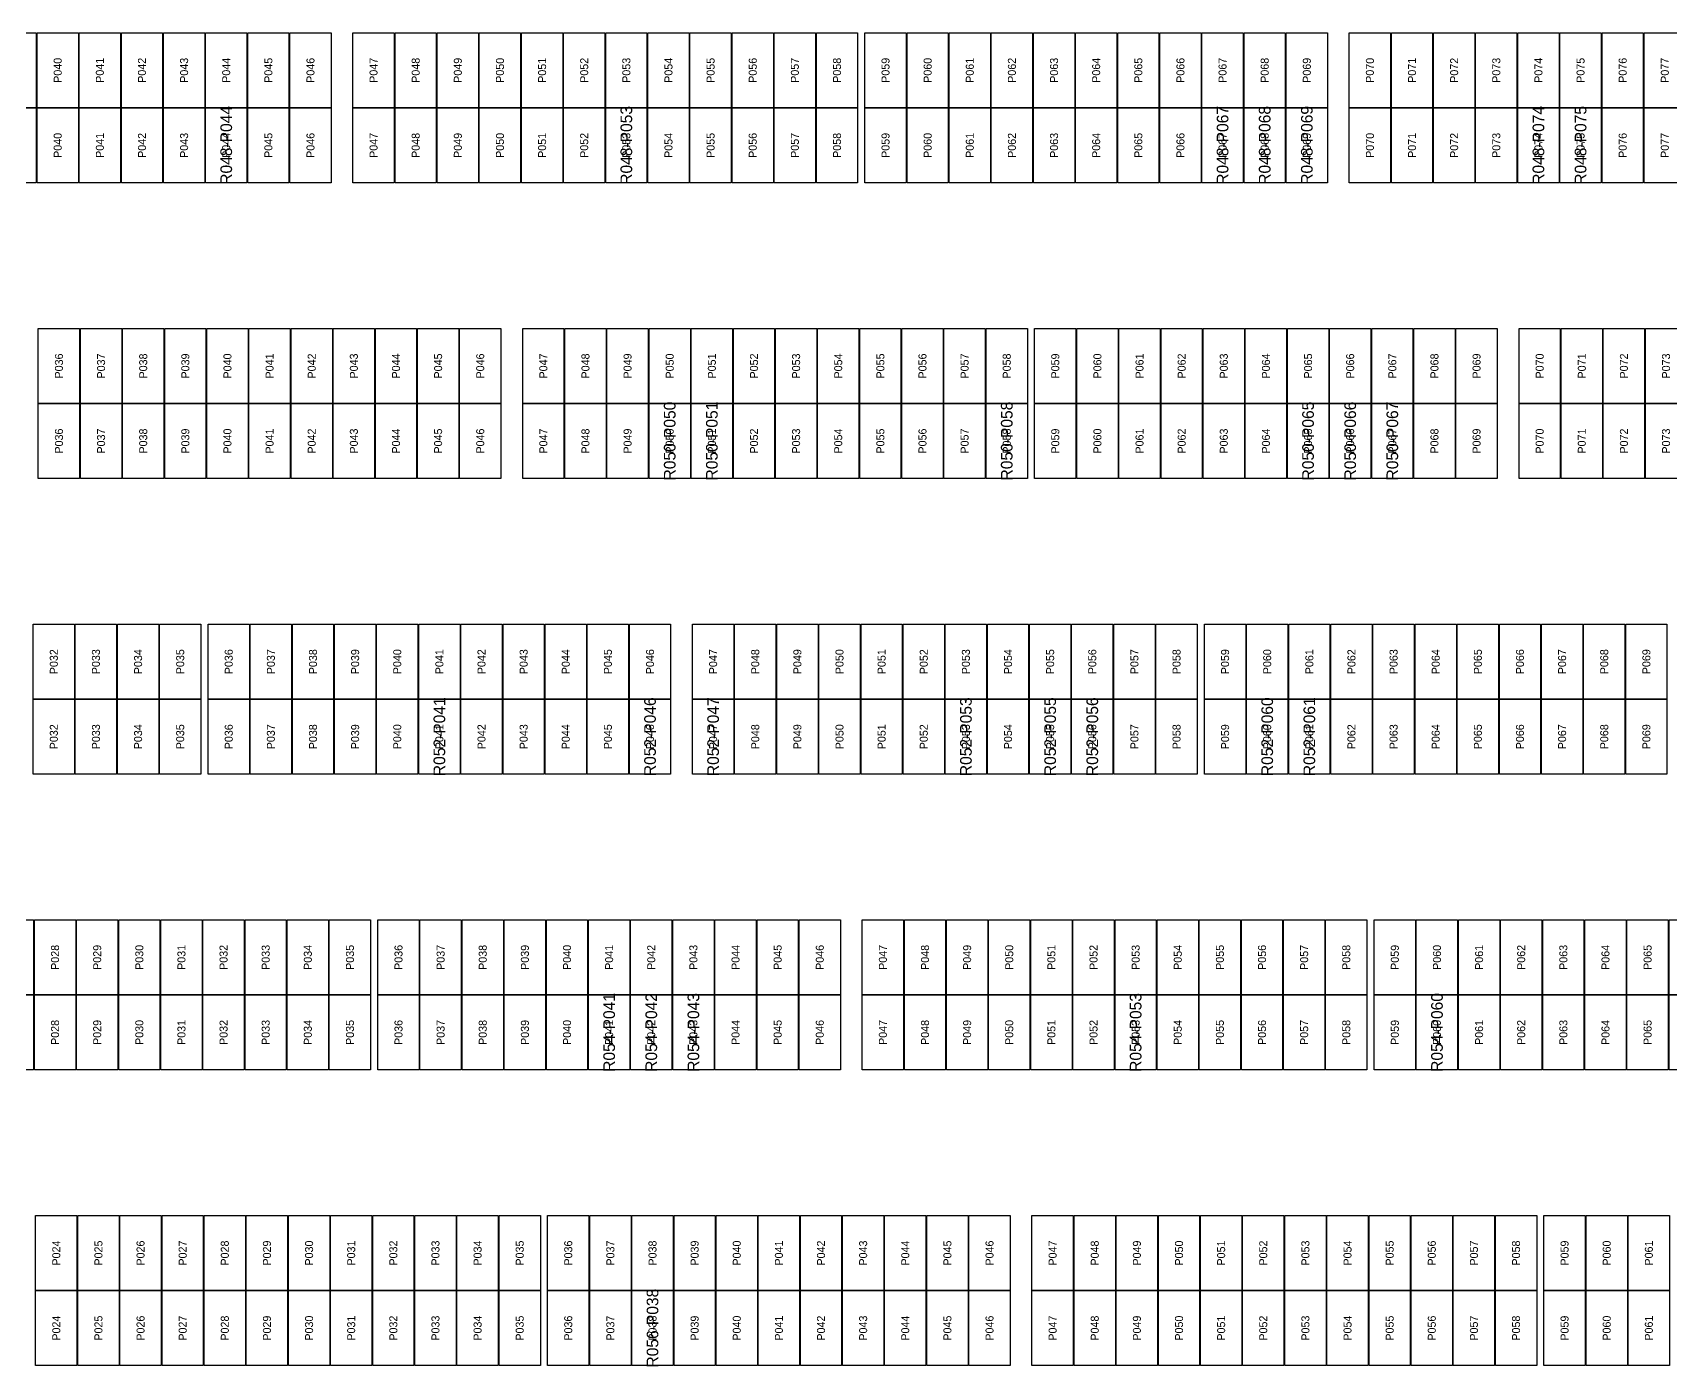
# Model space of a CAD drawing. Extents: x 296295 to 296770, y 651564 to 652121.
# Drawn here: x 296448.74 to 296493.75, y 651897.27 to 651933.91 of the extents above; entities that cross this region are included whole.
import ezdxf
from ezdxf.enums import TextEntityAlignment as Align

# ---------------------------------------------------------------- set-up
doc = ezdxf.new("R2010")
doc.units = 0

msp = doc.modelspace()

# ---------------------------------------------------------------- linework, layer by layer
at = {"layer": 'DEFECTIVE_PANELS'}
for points in [[(296453.491, 651931.85), (296454.625, 651931.85), (296454.625, 651929.787), (296453.491, 651929.787)], [(296464.489, 651931.85), (296465.623, 651931.85), (296465.623, 651929.787), (296464.489, 651929.787)], [(296480.877, 651931.85), (296482.011, 651931.85), (296482.011, 651929.787), (296480.877, 651929.787)], [(296482.035, 651931.85), (296483.169, 651931.85), (296483.169, 651929.787), (296482.035, 651929.787)], [(296483.193, 651931.85), (296484.327, 651931.85), (296484.327, 651929.787), (296483.193, 651929.787)], [(296489.559, 651931.85), (296490.693, 651931.85), (296490.693, 651929.787), (296489.559, 651929.787)], [(296490.717, 651931.85), (296491.851, 651931.85), (296491.851, 651929.787), (296490.717, 651929.787)], [(296465.681, 651923.724), (296466.815, 651923.724), (296466.815, 651921.661), (296465.681, 651921.661)], [(296466.839, 651923.724), (296467.973, 651923.724), (296467.973, 651921.661), (296466.839, 651921.661)], [(296474.945, 651923.724), (296476.079, 651923.724), (296476.079, 651921.661), (296474.945, 651921.661)], [(296483.227, 651923.724), (296484.361, 651923.724), (296484.361, 651921.661), (296483.227, 651921.661)], [(296484.385, 651923.724), (296485.519, 651923.724), (296485.519, 651921.661), (296484.385, 651921.661)], [(296485.543, 651923.724), (296486.677, 651923.724), (296486.677, 651921.661), (296485.543, 651921.661)], [(296459.35, 651915.598), (296460.484, 651915.598), (296460.484, 651913.535), (296459.35, 651913.535)], [(296465.14, 651915.598), (296466.274, 651915.598), (296466.274, 651913.535), (296465.14, 651913.535)], [(296466.874, 651915.598), (296468.008, 651915.598), (296468.008, 651913.535), (296466.874, 651913.535)], [(296473.822, 651915.598), (296474.956, 651915.598), (296474.956, 651913.535), (296473.822, 651913.535)], [(296476.138, 651915.598), (296477.272, 651915.598), (296477.272, 651913.535), (296476.138, 651913.535)], [(296477.296, 651915.598), (296478.43, 651915.598), (296478.43, 651913.535), (296477.296, 651913.535)], [(296482.104, 651915.598), (296483.238, 651915.598), (296483.238, 651913.535), (296482.104, 651913.535)], [(296483.262, 651915.598), (296484.396, 651915.598), (296484.396, 651913.535), (296483.262, 651913.535)], [(296464.016, 651907.472), (296465.15, 651907.472), (296465.15, 651905.409), (296464.016, 651905.409)], [(296465.174, 651907.472), (296466.308, 651907.472), (296466.308, 651905.409), (296465.174, 651905.409)], [(296466.332, 651907.472), (296467.466, 651907.472), (296467.466, 651905.409), (296466.332, 651905.409)], [(296478.488, 651907.472), (296479.622, 651907.472), (296479.622, 651905.409), (296478.488, 651905.409)], [(296486.77, 651907.472), (296487.904, 651907.472), (296487.904, 651905.409), (296486.77, 651905.409)], [(296465.208, 651899.346), (296466.342, 651899.346), (296466.342, 651897.283), (296465.208, 651897.283)]]:
    msp.add_lwpolyline(points, close=True, dxfattribs=at)
at = {"layer": 'PANELS_MASTER'}
for points in [[(296447.701, 651933.913), (296448.835, 651933.913), (296448.835, 651931.85), (296447.701, 651931.85)], [(296448.859, 651933.913), (296449.993, 651933.913), (296449.993, 651931.85), (296448.859, 651931.85)], [(296450.017, 651933.913), (296451.151, 651933.913), (296451.151, 651931.85), (296450.017, 651931.85)], [(296451.175, 651933.913), (296452.309, 651933.913), (296452.309, 651931.85), (296451.175, 651931.85)], [(296452.333, 651933.913), (296453.467, 651933.913), (296453.467, 651931.85), (296452.333, 651931.85)], [(296453.491, 651933.913), (296454.625, 651933.913), (296454.625, 651931.85), (296453.491, 651931.85)], [(296454.649, 651933.913), (296455.783, 651933.913), (296455.783, 651931.85), (296454.649, 651931.85)], [(296455.807, 651933.913), (296456.941, 651933.913), (296456.941, 651931.85), (296455.807, 651931.85)], [(296457.541, 651933.913), (296458.675, 651933.913), (296458.675, 651931.85), (296457.541, 651931.85)], [(296458.699, 651933.913), (296459.833, 651933.913), (296459.833, 651931.85), (296458.699, 651931.85)], [(296459.857, 651933.913), (296460.991, 651933.913), (296460.991, 651931.85), (296459.857, 651931.85)], [(296461.015, 651933.913), (296462.149, 651933.913), (296462.149, 651931.85), (296461.015, 651931.85)], [(296462.173, 651933.913), (296463.307, 651933.913), (296463.307, 651931.85), (296462.173, 651931.85)], [(296463.331, 651933.913), (296464.465, 651933.913), (296464.465, 651931.85), (296463.331, 651931.85)], [(296464.489, 651933.913), (296465.623, 651933.913), (296465.623, 651931.85), (296464.489, 651931.85)], [(296465.647, 651933.913), (296466.781, 651933.913), (296466.781, 651931.85), (296465.647, 651931.85)], [(296466.805, 651933.913), (296467.939, 651933.913), (296467.939, 651931.85), (296466.805, 651931.85)], [(296467.963, 651933.913), (296469.097, 651933.913), (296469.097, 651931.85), (296467.963, 651931.85)], [(296469.121, 651933.913), (296470.255, 651933.913), (296470.255, 651931.85), (296469.121, 651931.85)], [(296470.279, 651933.913), (296471.413, 651933.913), (296471.413, 651931.85), (296470.279, 651931.85)], [(296471.613, 651933.913), (296472.747, 651933.913), (296472.747, 651931.85), (296471.613, 651931.85)], [(296472.771, 651933.913), (296473.905, 651933.913), (296473.905, 651931.85), (296472.771, 651931.85)], [(296473.929, 651933.913), (296475.063, 651933.913), (296475.063, 651931.85), (296473.929, 651931.85)], [(296475.087, 651933.913), (296476.221, 651933.913), (296476.221, 651931.85), (296475.087, 651931.85)], [(296476.245, 651933.913), (296477.379, 651933.913), (296477.379, 651931.85), (296476.245, 651931.85)], [(296477.403, 651933.913), (296478.537, 651933.913), (296478.537, 651931.85), (296477.403, 651931.85)], [(296478.561, 651933.913), (296479.695, 651933.913), (296479.695, 651931.85), (296478.561, 651931.85)], [(296479.719, 651933.913), (296480.853, 651933.913), (296480.853, 651931.85), (296479.719, 651931.85)], [(296480.877, 651933.913), (296482.011, 651933.913), (296482.011, 651931.85), (296480.877, 651931.85)], [(296482.035, 651933.913), (296483.169, 651933.913), (296483.169, 651931.85), (296482.035, 651931.85)], [(296483.193, 651933.913), (296484.327, 651933.913), (296484.327, 651931.85), (296483.193, 651931.85)], [(296484.927, 651933.913), (296486.061, 651933.913), (296486.061, 651931.85), (296484.927, 651931.85)], [(296486.085, 651933.913), (296487.219, 651933.913), (296487.219, 651931.85), (296486.085, 651931.85)], [(296487.243, 651933.913), (296488.377, 651933.913), (296488.377, 651931.85), (296487.243, 651931.85)], [(296488.401, 651933.913), (296489.535, 651933.913), (296489.535, 651931.85), (296488.401, 651931.85)], [(296489.559, 651933.913), (296490.693, 651933.913), (296490.693, 651931.85), (296489.559, 651931.85)], [(296490.717, 651933.913), (296491.851, 651933.913), (296491.851, 651931.85), (296490.717, 651931.85)], [(296491.875, 651933.913), (296493.009, 651933.913), (296493.009, 651931.85), (296491.875, 651931.85)], [(296493.033, 651933.913), (296494.167, 651933.913), (296494.167, 651931.85), (296493.033, 651931.85)], [(296447.701, 651931.85), (296448.835, 651931.85), (296448.835, 651929.787), (296447.701, 651929.787)], [(296448.859, 651931.85), (296449.993, 651931.85), (296449.993, 651929.787), (296448.859, 651929.787)], [(296450.017, 651931.85), (296451.151, 651931.85), (296451.151, 651929.787), (296450.017, 651929.787)], [(296451.175, 651931.85), (296452.309, 651931.85), (296452.309, 651929.787), (296451.175, 651929.787)], [(296452.333, 651931.85), (296453.467, 651931.85), (296453.467, 651929.787), (296452.333, 651929.787)], [(296454.649, 651931.85), (296455.783, 651931.85), (296455.783, 651929.787), (296454.649, 651929.787)], [(296455.807, 651931.85), (296456.941, 651931.85), (296456.941, 651929.787), (296455.807, 651929.787)], [(296457.541, 651931.85), (296458.675, 651931.85), (296458.675, 651929.787), (296457.541, 651929.787)], [(296458.699, 651931.85), (296459.833, 651931.85), (296459.833, 651929.787), (296458.699, 651929.787)], [(296459.857, 651931.85), (296460.991, 651931.85), (296460.991, 651929.787), (296459.857, 651929.787)], [(296461.015, 651931.85), (296462.149, 651931.85), (296462.149, 651929.787), (296461.015, 651929.787)], [(296462.173, 651931.85), (296463.307, 651931.85), (296463.307, 651929.787), (296462.173, 651929.787)], [(296463.331, 651931.85), (296464.465, 651931.85), (296464.465, 651929.787), (296463.331, 651929.787)], [(296465.647, 651931.85), (296466.781, 651931.85), (296466.781, 651929.787), (296465.647, 651929.787)], [(296466.805, 651931.85), (296467.939, 651931.85), (296467.939, 651929.787), (296466.805, 651929.787)], [(296467.963, 651931.85), (296469.097, 651931.85), (296469.097, 651929.787), (296467.963, 651929.787)], [(296469.121, 651931.85), (296470.255, 651931.85), (296470.255, 651929.787), (296469.121, 651929.787)], [(296470.279, 651931.85), (296471.413, 651931.85), (296471.413, 651929.787), (296470.279, 651929.787)], [(296471.613, 651931.85), (296472.747, 651931.85), (296472.747, 651929.787), (296471.613, 651929.787)], [(296472.771, 651931.85), (296473.905, 651931.85), (296473.905, 651929.787), (296472.771, 651929.787)], [(296473.929, 651931.85), (296475.063, 651931.85), (296475.063, 651929.787), (296473.929, 651929.787)], [(296475.087, 651931.85), (296476.221, 651931.85), (296476.221, 651929.787), (296475.087, 651929.787)], [(296476.245, 651931.85), (296477.379, 651931.85), (296477.379, 651929.787), (296476.245, 651929.787)], [(296477.403, 651931.85), (296478.537, 651931.85), (296478.537, 651929.787), (296477.403, 651929.787)], [(296478.561, 651931.85), (296479.695, 651931.85), (296479.695, 651929.787), (296478.561, 651929.787)], [(296479.719, 651931.85), (296480.853, 651931.85), (296480.853, 651929.787), (296479.719, 651929.787)], [(296484.927, 651931.85), (296486.061, 651931.85), (296486.061, 651929.787), (296484.927, 651929.787)], [(296486.085, 651931.85), (296487.219, 651931.85), (296487.219, 651929.787), (296486.085, 651929.787)], [(296487.243, 651931.85), (296488.377, 651931.85), (296488.377, 651929.787), (296487.243, 651929.787)], [(296488.401, 651931.85), (296489.535, 651931.85), (296489.535, 651929.787), (296488.401, 651929.787)], [(296491.875, 651931.85), (296493.009, 651931.85), (296493.009, 651929.787), (296491.875, 651929.787)], [(296493.033, 651931.85), (296494.167, 651931.85), (296494.167, 651929.787), (296493.033, 651929.787)], [(296448.893, 651925.787), (296450.027, 651925.787), (296450.027, 651923.724), (296448.893, 651923.724)], [(296450.051, 651925.787), (296451.185, 651925.787), (296451.185, 651923.724), (296450.051, 651923.724)], [(296451.209, 651925.787), (296452.343, 651925.787), (296452.343, 651923.724), (296451.209, 651923.724)], [(296452.367, 651925.787), (296453.501, 651925.787), (296453.501, 651923.724), (296452.367, 651923.724)], [(296453.525, 651925.787), (296454.659, 651925.787), (296454.659, 651923.724), (296453.525, 651923.724)], [(296454.683, 651925.787), (296455.817, 651925.787), (296455.817, 651923.724), (296454.683, 651923.724)], [(296455.841, 651925.787), (296456.975, 651925.787), (296456.975, 651923.724), (296455.841, 651923.724)], [(296456.999, 651925.787), (296458.133, 651925.787), (296458.133, 651923.724), (296456.999, 651923.724)], [(296458.157, 651925.787), (296459.291, 651925.787), (296459.291, 651923.724), (296458.157, 651923.724)], [(296459.315, 651925.787), (296460.449, 651925.787), (296460.449, 651923.724), (296459.315, 651923.724)], [(296460.473, 651925.787), (296461.607, 651925.787), (296461.607, 651923.724), (296460.473, 651923.724)], [(296462.207, 651925.787), (296463.341, 651925.787), (296463.341, 651923.724), (296462.207, 651923.724)], [(296463.365, 651925.787), (296464.499, 651925.787), (296464.499, 651923.724), (296463.365, 651923.724)], [(296464.523, 651925.787), (296465.657, 651925.787), (296465.657, 651923.724), (296464.523, 651923.724)], [(296465.681, 651925.787), (296466.815, 651925.787), (296466.815, 651923.724), (296465.681, 651923.724)], [(296466.839, 651925.787), (296467.973, 651925.787), (296467.973, 651923.724), (296466.839, 651923.724)], [(296467.997, 651925.787), (296469.131, 651925.787), (296469.131, 651923.724), (296467.997, 651923.724)], [(296469.155, 651925.787), (296470.289, 651925.787), (296470.289, 651923.724), (296469.155, 651923.724)], [(296470.313, 651925.787), (296471.447, 651925.787), (296471.447, 651923.724), (296470.313, 651923.724)], [(296471.471, 651925.787), (296472.605, 651925.787), (296472.605, 651923.724), (296471.471, 651923.724)], [(296472.629, 651925.787), (296473.763, 651925.787), (296473.763, 651923.724), (296472.629, 651923.724)], [(296473.787, 651925.787), (296474.921, 651925.787), (296474.921, 651923.724), (296473.787, 651923.724)], [(296474.945, 651925.787), (296476.079, 651925.787), (296476.079, 651923.724), (296474.945, 651923.724)], [(296476.279, 651925.787), (296477.413, 651925.787), (296477.413, 651923.724), (296476.279, 651923.724)], [(296477.437, 651925.787), (296478.571, 651925.787), (296478.571, 651923.724), (296477.437, 651923.724)], [(296478.595, 651925.787), (296479.729, 651925.787), (296479.729, 651923.724), (296478.595, 651923.724)], [(296479.753, 651925.787), (296480.887, 651925.787), (296480.887, 651923.724), (296479.753, 651923.724)], [(296480.911, 651925.787), (296482.045, 651925.787), (296482.045, 651923.724), (296480.911, 651923.724)], [(296482.069, 651925.787), (296483.203, 651925.787), (296483.203, 651923.724), (296482.069, 651923.724)], [(296483.227, 651925.787), (296484.361, 651925.787), (296484.361, 651923.724), (296483.227, 651923.724)], [(296484.385, 651925.787), (296485.519, 651925.787), (296485.519, 651923.724), (296484.385, 651923.724)], [(296485.543, 651925.787), (296486.677, 651925.787), (296486.677, 651923.724), (296485.543, 651923.724)], [(296486.701, 651925.787), (296487.835, 651925.787), (296487.835, 651923.724), (296486.701, 651923.724)], [(296487.859, 651925.787), (296488.993, 651925.787), (296488.993, 651923.724), (296487.859, 651923.724)], [(296489.593, 651925.787), (296490.727, 651925.787), (296490.727, 651923.724), (296489.593, 651923.724)], [(296490.751, 651925.787), (296491.885, 651925.787), (296491.885, 651923.724), (296490.751, 651923.724)], [(296491.909, 651925.787), (296493.043, 651925.787), (296493.043, 651923.724), (296491.909, 651923.724)], [(296493.067, 651925.787), (296494.201, 651925.787), (296494.201, 651923.724), (296493.067, 651923.724)], [(296448.893, 651923.724), (296450.027, 651923.724), (296450.027, 651921.661), (296448.893, 651921.661)], [(296450.051, 651923.724), (296451.185, 651923.724), (296451.185, 651921.661), (296450.051, 651921.661)], [(296451.209, 651923.724), (296452.343, 651923.724), (296452.343, 651921.661), (296451.209, 651921.661)], [(296452.367, 651923.724), (296453.501, 651923.724), (296453.501, 651921.661), (296452.367, 651921.661)], [(296453.525, 651923.724), (296454.659, 651923.724), (296454.659, 651921.661), (296453.525, 651921.661)], [(296454.683, 651923.724), (296455.817, 651923.724), (296455.817, 651921.661), (296454.683, 651921.661)], [(296455.841, 651923.724), (296456.975, 651923.724), (296456.975, 651921.661), (296455.841, 651921.661)], [(296456.999, 651923.724), (296458.133, 651923.724), (296458.133, 651921.661), (296456.999, 651921.661)], [(296458.157, 651923.724), (296459.291, 651923.724), (296459.291, 651921.661), (296458.157, 651921.661)], [(296459.315, 651923.724), (296460.449, 651923.724), (296460.449, 651921.661), (296459.315, 651921.661)], [(296460.473, 651923.724), (296461.607, 651923.724), (296461.607, 651921.661), (296460.473, 651921.661)], [(296462.207, 651923.724), (296463.341, 651923.724), (296463.341, 651921.661), (296462.207, 651921.661)], [(296463.365, 651923.724), (296464.499, 651923.724), (296464.499, 651921.661), (296463.365, 651921.661)], [(296464.523, 651923.724), (296465.657, 651923.724), (296465.657, 651921.661), (296464.523, 651921.661)], [(296467.997, 651923.724), (296469.131, 651923.724), (296469.131, 651921.661), (296467.997, 651921.661)], [(296469.155, 651923.724), (296470.289, 651923.724), (296470.289, 651921.661), (296469.155, 651921.661)], [(296470.313, 651923.724), (296471.447, 651923.724), (296471.447, 651921.661), (296470.313, 651921.661)], [(296471.471, 651923.724), (296472.605, 651923.724), (296472.605, 651921.661), (296471.471, 651921.661)], [(296472.629, 651923.724), (296473.763, 651923.724), (296473.763, 651921.661), (296472.629, 651921.661)], [(296473.787, 651923.724), (296474.921, 651923.724), (296474.921, 651921.661), (296473.787, 651921.661)], [(296476.279, 651923.724), (296477.413, 651923.724), (296477.413, 651921.661), (296476.279, 651921.661)], [(296477.437, 651923.724), (296478.571, 651923.724), (296478.571, 651921.661), (296477.437, 651921.661)], [(296478.595, 651923.724), (296479.729, 651923.724), (296479.729, 651921.661), (296478.595, 651921.661)], [(296479.753, 651923.724), (296480.887, 651923.724), (296480.887, 651921.661), (296479.753, 651921.661)], [(296480.911, 651923.724), (296482.045, 651923.724), (296482.045, 651921.661), (296480.911, 651921.661)], [(296482.069, 651923.724), (296483.203, 651923.724), (296483.203, 651921.661), (296482.069, 651921.661)], [(296486.701, 651923.724), (296487.835, 651923.724), (296487.835, 651921.661), (296486.701, 651921.661)], [(296487.859, 651923.724), (296488.993, 651923.724), (296488.993, 651921.661), (296487.859, 651921.661)], [(296489.593, 651923.724), (296490.727, 651923.724), (296490.727, 651921.661), (296489.593, 651921.661)], [(296490.751, 651923.724), (296491.885, 651923.724), (296491.885, 651921.661), (296490.751, 651921.661)], [(296491.909, 651923.724), (296493.043, 651923.724), (296493.043, 651921.661), (296491.909, 651921.661)], [(296493.067, 651923.724), (296494.201, 651923.724), (296494.201, 651921.661), (296493.067, 651921.661)], [(296448.752, 651917.661), (296449.886, 651917.661), (296449.886, 651915.598), (296448.752, 651915.598)], [(296449.91, 651917.661), (296451.044, 651917.661), (296451.044, 651915.598), (296449.91, 651915.598)], [(296451.068, 651917.661), (296452.202, 651917.661), (296452.202, 651915.598), (296451.068, 651915.598)], [(296452.226, 651917.661), (296453.36, 651917.661), (296453.36, 651915.598), (296452.226, 651915.598)], [(296453.56, 651917.661), (296454.694, 651917.661), (296454.694, 651915.598), (296453.56, 651915.598)], [(296454.718, 651917.661), (296455.852, 651917.661), (296455.852, 651915.598), (296454.718, 651915.598)], [(296455.876, 651917.661), (296457.01, 651917.661), (296457.01, 651915.598), (296455.876, 651915.598)], [(296457.034, 651917.661), (296458.168, 651917.661), (296458.168, 651915.598), (296457.034, 651915.598)], [(296458.192, 651917.661), (296459.326, 651917.661), (296459.326, 651915.598), (296458.192, 651915.598)], [(296459.35, 651917.661), (296460.484, 651917.661), (296460.484, 651915.598), (296459.35, 651915.598)], [(296460.508, 651917.661), (296461.642, 651917.661), (296461.642, 651915.598), (296460.508, 651915.598)], [(296461.666, 651917.661), (296462.8, 651917.661), (296462.8, 651915.598), (296461.666, 651915.598)], [(296462.824, 651917.661), (296463.958, 651917.661), (296463.958, 651915.598), (296462.824, 651915.598)], [(296463.982, 651917.661), (296465.116, 651917.661), (296465.116, 651915.598), (296463.982, 651915.598)], [(296465.14, 651917.661), (296466.274, 651917.661), (296466.274, 651915.598), (296465.14, 651915.598)], [(296466.874, 651917.661), (296468.008, 651917.661), (296468.008, 651915.598), (296466.874, 651915.598)], [(296468.032, 651917.661), (296469.166, 651917.661), (296469.166, 651915.598), (296468.032, 651915.598)], [(296469.19, 651917.661), (296470.324, 651917.661), (296470.324, 651915.598), (296469.19, 651915.598)], [(296470.348, 651917.661), (296471.482, 651917.661), (296471.482, 651915.598), (296470.348, 651915.598)], [(296471.506, 651917.661), (296472.64, 651917.661), (296472.64, 651915.598), (296471.506, 651915.598)], [(296472.664, 651917.661), (296473.798, 651917.661), (296473.798, 651915.598), (296472.664, 651915.598)], [(296473.822, 651917.661), (296474.956, 651917.661), (296474.956, 651915.598), (296473.822, 651915.598)], [(296474.98, 651917.661), (296476.114, 651917.661), (296476.114, 651915.598), (296474.98, 651915.598)], [(296476.138, 651917.661), (296477.272, 651917.661), (296477.272, 651915.598), (296476.138, 651915.598)], [(296477.296, 651917.661), (296478.43, 651917.661), (296478.43, 651915.598), (296477.296, 651915.598)], [(296478.454, 651917.661), (296479.588, 651917.661), (296479.588, 651915.598), (296478.454, 651915.598)], [(296479.612, 651917.661), (296480.746, 651917.661), (296480.746, 651915.598), (296479.612, 651915.598)], [(296480.946, 651917.661), (296482.08, 651917.661), (296482.08, 651915.598), (296480.946, 651915.598)], [(296482.104, 651917.661), (296483.238, 651917.661), (296483.238, 651915.598), (296482.104, 651915.598)], [(296483.262, 651917.661), (296484.396, 651917.661), (296484.396, 651915.598), (296483.262, 651915.598)], [(296484.42, 651917.661), (296485.554, 651917.661), (296485.554, 651915.598), (296484.42, 651915.598)], [(296485.578, 651917.661), (296486.712, 651917.661), (296486.712, 651915.598), (296485.578, 651915.598)], [(296486.736, 651917.661), (296487.87, 651917.661), (296487.87, 651915.598), (296486.736, 651915.598)], [(296487.894, 651917.661), (296489.028, 651917.661), (296489.028, 651915.598), (296487.894, 651915.598)], [(296489.052, 651917.661), (296490.186, 651917.661), (296490.186, 651915.598), (296489.052, 651915.598)], [(296490.21, 651917.661), (296491.344, 651917.661), (296491.344, 651915.598), (296490.21, 651915.598)], [(296491.368, 651917.661), (296492.502, 651917.661), (296492.502, 651915.598), (296491.368, 651915.598)], [(296492.526, 651917.661), (296493.66, 651917.661), (296493.66, 651915.598), (296492.526, 651915.598)], [(296448.752, 651915.598), (296449.886, 651915.598), (296449.886, 651913.535), (296448.752, 651913.535)], [(296449.91, 651915.598), (296451.044, 651915.598), (296451.044, 651913.535), (296449.91, 651913.535)], [(296451.068, 651915.598), (296452.202, 651915.598), (296452.202, 651913.535), (296451.068, 651913.535)], [(296452.226, 651915.598), (296453.36, 651915.598), (296453.36, 651913.535), (296452.226, 651913.535)], [(296453.56, 651915.598), (296454.694, 651915.598), (296454.694, 651913.535), (296453.56, 651913.535)], [(296454.718, 651915.598), (296455.852, 651915.598), (296455.852, 651913.535), (296454.718, 651913.535)], [(296455.876, 651915.598), (296457.01, 651915.598), (296457.01, 651913.535), (296455.876, 651913.535)], [(296457.034, 651915.598), (296458.168, 651915.598), (296458.168, 651913.535), (296457.034, 651913.535)], [(296458.192, 651915.598), (296459.326, 651915.598), (296459.326, 651913.535), (296458.192, 651913.535)], [(296460.508, 651915.598), (296461.642, 651915.598), (296461.642, 651913.535), (296460.508, 651913.535)], [(296461.666, 651915.598), (296462.8, 651915.598), (296462.8, 651913.535), (296461.666, 651913.535)], [(296462.824, 651915.598), (296463.958, 651915.598), (296463.958, 651913.535), (296462.824, 651913.535)], [(296463.982, 651915.598), (296465.116, 651915.598), (296465.116, 651913.535), (296463.982, 651913.535)], [(296468.032, 651915.598), (296469.166, 651915.598), (296469.166, 651913.535), (296468.032, 651913.535)], [(296469.19, 651915.598), (296470.324, 651915.598), (296470.324, 651913.535), (296469.19, 651913.535)], [(296470.348, 651915.598), (296471.482, 651915.598), (296471.482, 651913.535), (296470.348, 651913.535)], [(296471.506, 651915.598), (296472.64, 651915.598), (296472.64, 651913.535), (296471.506, 651913.535)], [(296472.664, 651915.598), (296473.798, 651915.598), (296473.798, 651913.535), (296472.664, 651913.535)], [(296474.98, 651915.598), (296476.114, 651915.598), (296476.114, 651913.535), (296474.98, 651913.535)], [(296478.454, 651915.598), (296479.588, 651915.598), (296479.588, 651913.535), (296478.454, 651913.535)], [(296479.612, 651915.598), (296480.746, 651915.598), (296480.746, 651913.535), (296479.612, 651913.535)], [(296480.946, 651915.598), (296482.08, 651915.598), (296482.08, 651913.535), (296480.946, 651913.535)], [(296484.42, 651915.598), (296485.554, 651915.598), (296485.554, 651913.535), (296484.42, 651913.535)], [(296485.578, 651915.598), (296486.712, 651915.598), (296486.712, 651913.535), (296485.578, 651913.535)], [(296486.736, 651915.598), (296487.87, 651915.598), (296487.87, 651913.535), (296486.736, 651913.535)], [(296487.894, 651915.598), (296489.028, 651915.598), (296489.028, 651913.535), (296487.894, 651913.535)], [(296489.052, 651915.598), (296490.186, 651915.598), (296490.186, 651913.535), (296489.052, 651913.535)], [(296490.21, 651915.598), (296491.344, 651915.598), (296491.344, 651913.535), (296490.21, 651913.535)], [(296491.368, 651915.598), (296492.502, 651915.598), (296492.502, 651913.535), (296491.368, 651913.535)], [(296492.526, 651915.598), (296493.66, 651915.598), (296493.66, 651913.535), (296492.526, 651913.535)], [(296447.628, 651909.535), (296448.762, 651909.535), (296448.762, 651907.472), (296447.628, 651907.472)], [(296448.786, 651909.535), (296449.92, 651909.535), (296449.92, 651907.472), (296448.786, 651907.472)], [(296449.944, 651909.535), (296451.078, 651909.535), (296451.078, 651907.472), (296449.944, 651907.472)], [(296451.102, 651909.535), (296452.236, 651909.535), (296452.236, 651907.472), (296451.102, 651907.472)], [(296452.26, 651909.535), (296453.394, 651909.535), (296453.394, 651907.472), (296452.26, 651907.472)], [(296453.418, 651909.535), (296454.552, 651909.535), (296454.552, 651907.472), (296453.418, 651907.472)], [(296454.576, 651909.535), (296455.71, 651909.535), (296455.71, 651907.472), (296454.576, 651907.472)], [(296455.734, 651909.535), (296456.868, 651909.535), (296456.868, 651907.472), (296455.734, 651907.472)], [(296456.892, 651909.535), (296458.026, 651909.535), (296458.026, 651907.472), (296456.892, 651907.472)], [(296458.226, 651909.535), (296459.36, 651909.535), (296459.36, 651907.472), (296458.226, 651907.472)], [(296459.384, 651909.535), (296460.518, 651909.535), (296460.518, 651907.472), (296459.384, 651907.472)], [(296460.542, 651909.535), (296461.676, 651909.535), (296461.676, 651907.472), (296460.542, 651907.472)], [(296461.7, 651909.535), (296462.834, 651909.535), (296462.834, 651907.472), (296461.7, 651907.472)], [(296462.858, 651909.535), (296463.992, 651909.535), (296463.992, 651907.472), (296462.858, 651907.472)], [(296464.016, 651909.535), (296465.15, 651909.535), (296465.15, 651907.472), (296464.016, 651907.472)], [(296465.174, 651909.535), (296466.308, 651909.535), (296466.308, 651907.472), (296465.174, 651907.472)], [(296466.332, 651909.535), (296467.466, 651909.535), (296467.466, 651907.472), (296466.332, 651907.472)], [(296467.49, 651909.535), (296468.624, 651909.535), (296468.624, 651907.472), (296467.49, 651907.472)], [(296468.648, 651909.535), (296469.782, 651909.535), (296469.782, 651907.472), (296468.648, 651907.472)], [(296469.806, 651909.535), (296470.94, 651909.535), (296470.94, 651907.472), (296469.806, 651907.472)], [(296471.54, 651909.535), (296472.674, 651909.535), (296472.674, 651907.472), (296471.54, 651907.472)], [(296472.698, 651909.535), (296473.832, 651909.535), (296473.832, 651907.472), (296472.698, 651907.472)], [(296473.856, 651909.535), (296474.99, 651909.535), (296474.99, 651907.472), (296473.856, 651907.472)], [(296475.014, 651909.535), (296476.148, 651909.535), (296476.148, 651907.472), (296475.014, 651907.472)], [(296476.172, 651909.535), (296477.306, 651909.535), (296477.306, 651907.472), (296476.172, 651907.472)], [(296477.33, 651909.535), (296478.464, 651909.535), (296478.464, 651907.472), (296477.33, 651907.472)], [(296478.488, 651909.535), (296479.622, 651909.535), (296479.622, 651907.472), (296478.488, 651907.472)], [(296479.646, 651909.535), (296480.78, 651909.535), (296480.78, 651907.472), (296479.646, 651907.472)], [(296480.804, 651909.535), (296481.938, 651909.535), (296481.938, 651907.472), (296480.804, 651907.472)], [(296481.962, 651909.535), (296483.096, 651909.535), (296483.096, 651907.472), (296481.962, 651907.472)], [(296483.12, 651909.535), (296484.254, 651909.535), (296484.254, 651907.472), (296483.12, 651907.472)], [(296484.278, 651909.535), (296485.412, 651909.535), (296485.412, 651907.472), (296484.278, 651907.472)], [(296485.612, 651909.535), (296486.746, 651909.535), (296486.746, 651907.472), (296485.612, 651907.472)], [(296486.77, 651909.535), (296487.904, 651909.535), (296487.904, 651907.472), (296486.77, 651907.472)], [(296487.928, 651909.535), (296489.062, 651909.535), (296489.062, 651907.472), (296487.928, 651907.472)], [(296489.086, 651909.535), (296490.22, 651909.535), (296490.22, 651907.472), (296489.086, 651907.472)], [(296490.244, 651909.535), (296491.378, 651909.535), (296491.378, 651907.472), (296490.244, 651907.472)], [(296491.402, 651909.535), (296492.536, 651909.535), (296492.536, 651907.472), (296491.402, 651907.472)], [(296492.56, 651909.535), (296493.694, 651909.535), (296493.694, 651907.472), (296492.56, 651907.472)], [(296493.718, 651909.535), (296494.852, 651909.535), (296494.852, 651907.472), (296493.718, 651907.472)], [(296447.628, 651907.472), (296448.762, 651907.472), (296448.762, 651905.409), (296447.628, 651905.409)], [(296448.786, 651907.472), (296449.92, 651907.472), (296449.92, 651905.409), (296448.786, 651905.409)], [(296449.944, 651907.472), (296451.078, 651907.472), (296451.078, 651905.409), (296449.944, 651905.409)], [(296451.102, 651907.472), (296452.236, 651907.472), (296452.236, 651905.409), (296451.102, 651905.409)], [(296452.26, 651907.472), (296453.394, 651907.472), (296453.394, 651905.409), (296452.26, 651905.409)], [(296453.418, 651907.472), (296454.552, 651907.472), (296454.552, 651905.409), (296453.418, 651905.409)], [(296454.576, 651907.472), (296455.71, 651907.472), (296455.71, 651905.409), (296454.576, 651905.409)], [(296455.734, 651907.472), (296456.868, 651907.472), (296456.868, 651905.409), (296455.734, 651905.409)], [(296456.892, 651907.472), (296458.026, 651907.472), (296458.026, 651905.409), (296456.892, 651905.409)], [(296458.226, 651907.472), (296459.36, 651907.472), (296459.36, 651905.409), (296458.226, 651905.409)], [(296459.384, 651907.472), (296460.518, 651907.472), (296460.518, 651905.409), (296459.384, 651905.409)], [(296460.542, 651907.472), (296461.676, 651907.472), (296461.676, 651905.409), (296460.542, 651905.409)], [(296461.7, 651907.472), (296462.834, 651907.472), (296462.834, 651905.409), (296461.7, 651905.409)], [(296462.858, 651907.472), (296463.992, 651907.472), (296463.992, 651905.409), (296462.858, 651905.409)], [(296467.49, 651907.472), (296468.624, 651907.472), (296468.624, 651905.409), (296467.49, 651905.409)], [(296468.648, 651907.472), (296469.782, 651907.472), (296469.782, 651905.409), (296468.648, 651905.409)], [(296469.806, 651907.472), (296470.94, 651907.472), (296470.94, 651905.409), (296469.806, 651905.409)], [(296471.54, 651907.472), (296472.674, 651907.472), (296472.674, 651905.409), (296471.54, 651905.409)], [(296472.698, 651907.472), (296473.832, 651907.472), (296473.832, 651905.409), (296472.698, 651905.409)], [(296473.856, 651907.472), (296474.99, 651907.472), (296474.99, 651905.409), (296473.856, 651905.409)], [(296475.014, 651907.472), (296476.148, 651907.472), (296476.148, 651905.409), (296475.014, 651905.409)], [(296476.172, 651907.472), (296477.306, 651907.472), (296477.306, 651905.409), (296476.172, 651905.409)], [(296477.33, 651907.472), (296478.464, 651907.472), (296478.464, 651905.409), (296477.33, 651905.409)], [(296479.646, 651907.472), (296480.78, 651907.472), (296480.78, 651905.409), (296479.646, 651905.409)], [(296480.804, 651907.472), (296481.938, 651907.472), (296481.938, 651905.409), (296480.804, 651905.409)], [(296481.962, 651907.472), (296483.096, 651907.472), (296483.096, 651905.409), (296481.962, 651905.409)], [(296483.12, 651907.472), (296484.254, 651907.472), (296484.254, 651905.409), (296483.12, 651905.409)], [(296484.278, 651907.472), (296485.412, 651907.472), (296485.412, 651905.409), (296484.278, 651905.409)], [(296485.612, 651907.472), (296486.746, 651907.472), (296486.746, 651905.409), (296485.612, 651905.409)], [(296487.928, 651907.472), (296489.062, 651907.472), (296489.062, 651905.409), (296487.928, 651905.409)], [(296489.086, 651907.472), (296490.22, 651907.472), (296490.22, 651905.409), (296489.086, 651905.409)], [(296490.244, 651907.472), (296491.378, 651907.472), (296491.378, 651905.409), (296490.244, 651905.409)], [(296491.402, 651907.472), (296492.536, 651907.472), (296492.536, 651905.409), (296491.402, 651905.409)], [(296492.56, 651907.472), (296493.694, 651907.472), (296493.694, 651905.409), (296492.56, 651905.409)], [(296493.718, 651907.472), (296494.852, 651907.472), (296494.852, 651905.409), (296493.718, 651905.409)], [(296448.82, 651901.409), (296449.954, 651901.409), (296449.954, 651899.346), (296448.82, 651899.346)], [(296449.978, 651901.409), (296451.112, 651901.409), (296451.112, 651899.346), (296449.978, 651899.346)], [(296451.136, 651901.409), (296452.27, 651901.409), (296452.27, 651899.346), (296451.136, 651899.346)], [(296452.294, 651901.409), (296453.428, 651901.409), (296453.428, 651899.346), (296452.294, 651899.346)], [(296453.452, 651901.409), (296454.586, 651901.409), (296454.586, 651899.346), (296453.452, 651899.346)], [(296454.61, 651901.409), (296455.744, 651901.409), (296455.744, 651899.346), (296454.61, 651899.346)], [(296455.768, 651901.409), (296456.902, 651901.409), (296456.902, 651899.346), (296455.768, 651899.346)], [(296456.926, 651901.409), (296458.06, 651901.409), (296458.06, 651899.346), (296456.926, 651899.346)], [(296458.084, 651901.409), (296459.218, 651901.409), (296459.218, 651899.346), (296458.084, 651899.346)], [(296459.242, 651901.409), (296460.376, 651901.409), (296460.376, 651899.346), (296459.242, 651899.346)], [(296460.4, 651901.409), (296461.534, 651901.409), (296461.534, 651899.346), (296460.4, 651899.346)], [(296461.558, 651901.409), (296462.692, 651901.409), (296462.692, 651899.346), (296461.558, 651899.346)], [(296462.892, 651901.409), (296464.026, 651901.409), (296464.026, 651899.346), (296462.892, 651899.346)], [(296464.05, 651901.409), (296465.184, 651901.409), (296465.184, 651899.346), (296464.05, 651899.346)], [(296465.208, 651901.409), (296466.342, 651901.409), (296466.342, 651899.346), (296465.208, 651899.346)], [(296466.366, 651901.409), (296467.5, 651901.409), (296467.5, 651899.346), (296466.366, 651899.346)], [(296467.524, 651901.409), (296468.658, 651901.409), (296468.658, 651899.346), (296467.524, 651899.346)], [(296468.682, 651901.409), (296469.816, 651901.409), (296469.816, 651899.346), (296468.682, 651899.346)], [(296469.84, 651901.409), (296470.974, 651901.409), (296470.974, 651899.346), (296469.84, 651899.346)], [(296470.998, 651901.409), (296472.132, 651901.409), (296472.132, 651899.346), (296470.998, 651899.346)], [(296472.156, 651901.409), (296473.29, 651901.409), (296473.29, 651899.346), (296472.156, 651899.346)], [(296473.314, 651901.409), (296474.448, 651901.409), (296474.448, 651899.346), (296473.314, 651899.346)], [(296474.472, 651901.409), (296475.606, 651901.409), (296475.606, 651899.346), (296474.472, 651899.346)], [(296476.206, 651901.409), (296477.34, 651901.409), (296477.34, 651899.346), (296476.206, 651899.346)], [(296477.364, 651901.409), (296478.498, 651901.409), (296478.498, 651899.346), (296477.364, 651899.346)], [(296478.522, 651901.409), (296479.656, 651901.409), (296479.656, 651899.346), (296478.522, 651899.346)], [(296479.68, 651901.409), (296480.814, 651901.409), (296480.814, 651899.346), (296479.68, 651899.346)], [(296480.838, 651901.409), (296481.972, 651901.409), (296481.972, 651899.346), (296480.838, 651899.346)], [(296481.996, 651901.409), (296483.13, 651901.409), (296483.13, 651899.346), (296481.996, 651899.346)], [(296483.154, 651901.409), (296484.288, 651901.409), (296484.288, 651899.346), (296483.154, 651899.346)], [(296484.312, 651901.409), (296485.446, 651901.409), (296485.446, 651899.346), (296484.312, 651899.346)], [(296485.47, 651901.409), (296486.604, 651901.409), (296486.604, 651899.346), (296485.47, 651899.346)], [(296486.628, 651901.409), (296487.762, 651901.409), (296487.762, 651899.346), (296486.628, 651899.346)], [(296487.786, 651901.409), (296488.92, 651901.409), (296488.92, 651899.346), (296487.786, 651899.346)], [(296488.944, 651901.409), (296490.078, 651901.409), (296490.078, 651899.346), (296488.944, 651899.346)], [(296490.278, 651901.409), (296491.412, 651901.409), (296491.412, 651899.346), (296490.278, 651899.346)], [(296491.436, 651901.409), (296492.57, 651901.409), (296492.57, 651899.346), (296491.436, 651899.346)], [(296492.594, 651901.409), (296493.728, 651901.409), (296493.728, 651899.346), (296492.594, 651899.346)], [(296448.82, 651899.346), (296449.954, 651899.346), (296449.954, 651897.283), (296448.82, 651897.283)], [(296449.978, 651899.346), (296451.112, 651899.346), (296451.112, 651897.283), (296449.978, 651897.283)], [(296451.136, 651899.346), (296452.27, 651899.346), (296452.27, 651897.283), (296451.136, 651897.283)], [(296452.294, 651899.346), (296453.428, 651899.346), (296453.428, 651897.283), (296452.294, 651897.283)], [(296453.452, 651899.346), (296454.586, 651899.346), (296454.586, 651897.283), (296453.452, 651897.283)], [(296454.61, 651899.346), (296455.744, 651899.346), (296455.744, 651897.283), (296454.61, 651897.283)], [(296455.768, 651899.346), (296456.902, 651899.346), (296456.902, 651897.283), (296455.768, 651897.283)], [(296456.926, 651899.346), (296458.06, 651899.346), (296458.06, 651897.283), (296456.926, 651897.283)], [(296458.084, 651899.346), (296459.218, 651899.346), (296459.218, 651897.283), (296458.084, 651897.283)], [(296459.242, 651899.346), (296460.376, 651899.346), (296460.376, 651897.283), (296459.242, 651897.283)], [(296460.4, 651899.346), (296461.534, 651899.346), (296461.534, 651897.283), (296460.4, 651897.283)], [(296461.558, 651899.346), (296462.692, 651899.346), (296462.692, 651897.283), (296461.558, 651897.283)], [(296462.892, 651899.346), (296464.026, 651899.346), (296464.026, 651897.283), (296462.892, 651897.283)], [(296464.05, 651899.346), (296465.184, 651899.346), (296465.184, 651897.283), (296464.05, 651897.283)], [(296466.366, 651899.346), (296467.5, 651899.346), (296467.5, 651897.283), (296466.366, 651897.283)], [(296467.524, 651899.346), (296468.658, 651899.346), (296468.658, 651897.283), (296467.524, 651897.283)], [(296468.682, 651899.346), (296469.816, 651899.346), (296469.816, 651897.283), (296468.682, 651897.283)], [(296469.84, 651899.346), (296470.974, 651899.346), (296470.974, 651897.283), (296469.84, 651897.283)], [(296470.998, 651899.346), (296472.132, 651899.346), (296472.132, 651897.283), (296470.998, 651897.283)], [(296472.156, 651899.346), (296473.29, 651899.346), (296473.29, 651897.283), (296472.156, 651897.283)], [(296473.314, 651899.346), (296474.448, 651899.346), (296474.448, 651897.283), (296473.314, 651897.283)], [(296474.472, 651899.346), (296475.606, 651899.346), (296475.606, 651897.283), (296474.472, 651897.283)], [(296476.206, 651899.346), (296477.34, 651899.346), (296477.34, 651897.283), (296476.206, 651897.283)], [(296477.364, 651899.346), (296478.498, 651899.346), (296478.498, 651897.283), (296477.364, 651897.283)], [(296478.522, 651899.346), (296479.656, 651899.346), (296479.656, 651897.283), (296478.522, 651897.283)], [(296479.68, 651899.346), (296480.814, 651899.346), (296480.814, 651897.283), (296479.68, 651897.283)], [(296480.838, 651899.346), (296481.972, 651899.346), (296481.972, 651897.283), (296480.838, 651897.283)], [(296481.996, 651899.346), (296483.13, 651899.346), (296483.13, 651897.283), (296481.996, 651897.283)], [(296483.154, 651899.346), (296484.288, 651899.346), (296484.288, 651897.283), (296483.154, 651897.283)], [(296484.312, 651899.346), (296485.446, 651899.346), (296485.446, 651897.283), (296484.312, 651897.283)], [(296485.47, 651899.346), (296486.604, 651899.346), (296486.604, 651897.283), (296485.47, 651897.283)], [(296486.628, 651899.346), (296487.762, 651899.346), (296487.762, 651897.283), (296486.628, 651897.283)], [(296487.786, 651899.346), (296488.92, 651899.346), (296488.92, 651897.283), (296487.786, 651897.283)], [(296488.944, 651899.346), (296490.078, 651899.346), (296490.078, 651897.283), (296488.944, 651897.283)], [(296490.278, 651899.346), (296491.412, 651899.346), (296491.412, 651897.283), (296490.278, 651897.283)], [(296491.436, 651899.346), (296492.57, 651899.346), (296492.57, 651897.283), (296491.436, 651897.283)], [(296492.594, 651899.346), (296493.728, 651899.346), (296493.728, 651897.283), (296492.594, 651897.283)]]:
    msp.add_lwpolyline(points, close=True, dxfattribs=at)

# ---------------------------------------------------------------- texts
at = {"layer": 'DEFECT_LABELS'}
for s, p in [('R048-P044', (296454.058, 651930.818)), ('R048-P053', (296465.056, 651930.818)), ('R048-P067', (296481.444, 651930.818)), ('R048-P068', (296482.602, 651930.818)), ('R048-P069', (296483.76, 651930.818)), ('R048-P074', (296490.126, 651930.818)), ('R048-P075', (296491.284, 651930.818)), ('R050-P050', (296466.248, 651922.692)), ('R050-P051', (296467.406, 651922.692)), ('R050-P058', (296475.512, 651922.692)), ('R050-P065', (296483.794, 651922.692)), ('R050-P066', (296484.952, 651922.692)), ('R050-P067', (296486.11, 651922.692)), ('R052-P041', (296459.917, 651914.566)), ('R052-P046', (296465.707, 651914.566)), ('R052-P047', (296467.441, 651914.566)), ('R052-P053', (296474.389, 651914.566)), ('R052-P055', (296476.705, 651914.566)), ('R052-P056', (296477.863, 651914.566)), ('R052-P060', (296482.671, 651914.566)), ('R052-P061', (296483.829, 651914.566)), ('R054-P041', (296464.583, 651906.44)), ('R054-P042', (296465.741, 651906.44)), ('R054-P043', (296466.899, 651906.44)), ('R054-P053', (296479.055, 651906.44)), ('R054-P060', (296487.337, 651906.44)), ('R056-P038', (296465.775, 651898.314))]:
    msp.add_text(s, height=0.32, rotation=90, dxfattribs=at).set_placement(p, align=Align.MIDDLE_CENTER)
at = {"layer": 'PANEL_POSITION'}
for s, p in [('P040', (296449.426, 651932.881)), ('P041', (296450.584, 651932.881)), ('P042', (296451.742, 651932.881)), ('P043', (296452.9, 651932.881)), ('P044', (296454.058, 651932.881)), ('P045', (296455.216, 651932.881)), ('P046', (296456.374, 651932.881)), ('P047', (296458.108, 651932.881)), ('P048', (296459.266, 651932.881)), ('P049', (296460.424, 651932.881)), ('P050', (296461.582, 651932.881)), ('P051', (296462.74, 651932.881)), ('P052', (296463.898, 651932.881)), ('P053', (296465.056, 651932.881)), ('P054', (296466.214, 651932.881)), ('P055', (296467.372, 651932.881)), ('P056', (296468.53, 651932.881)), ('P057', (296469.688, 651932.881)), ('P058', (296470.846, 651932.881)), ('P059', (296472.18, 651932.881)), ('P060', (296473.338, 651932.881)), ('P061', (296474.496, 651932.881)), ('P062', (296475.654, 651932.881)), ('P063', (296476.812, 651932.881)), ('P064', (296477.97, 651932.881)), ('P065', (296479.128, 651932.881)), ('P066', (296480.286, 651932.881)), ('P067', (296481.444, 651932.881)), ('P068', (296482.602, 651932.881)), ('P069', (296483.76, 651932.881)), ('P070', (296485.494, 651932.881)), ('P071', (296486.652, 651932.881)), ('P072', (296487.81, 651932.881)), ('P073', (296488.968, 651932.881)), ('P074', (296490.126, 651932.881)), ('P075', (296491.284, 651932.881)), ('P076', (296492.442, 651932.881)), ('P077', (296493.6, 651932.881)), ('P040', (296449.426, 651930.818)), ('P041', (296450.584, 651930.818)), ('P042', (296451.742, 651930.818)), ('P043', (296452.9, 651930.818)), ('P044', (296454.058, 651930.818)), ('P045', (296455.216, 651930.818)), ('P046', (296456.374, 651930.818)), ('P047', (296458.108, 651930.818)), ('P048', (296459.266, 651930.818)), ('P049', (296460.424, 651930.818)), ('P050', (296461.582, 651930.818)), ('P051', (296462.74, 651930.818)), ('P052', (296463.898, 651930.818)), ('P053', (296465.056, 651930.818)), ('P054', (296466.214, 651930.818)), ('P055', (296467.372, 651930.818)), ('P056', (296468.53, 651930.818)), ('P057', (296469.688, 651930.818)), ('P058', (296470.846, 651930.818)), ('P059', (296472.18, 651930.818)), ('P060', (296473.338, 651930.818)), ('P061', (296474.496, 651930.818)), ('P062', (296475.654, 651930.818)), ('P063', (296476.812, 651930.818)), ('P064', (296477.97, 651930.818)), ('P065', (296479.128, 651930.818)), ('P066', (296480.286, 651930.818)), ('P067', (296481.444, 651930.818)), ('P068', (296482.602, 651930.818)), ('P069', (296483.76, 651930.818)), ('P070', (296485.494, 651930.818)), ('P071', (296486.652, 651930.818)), ('P072', (296487.81, 651930.818)), ('P073', (296488.968, 651930.818)), ('P074', (296490.126, 651930.818)), ('P075', (296491.284, 651930.818)), ('P076', (296492.442, 651930.818)), ('P077', (296493.6, 651930.818)), ('P036', (296449.46, 651924.755)), ('P037', (296450.618, 651924.755)), ('P038', (296451.776, 651924.755)), ('P039', (296452.934, 651924.755)), ('P040', (296454.092, 651924.755)), ('P041', (296455.25, 651924.755)), ('P042', (296456.408, 651924.755)), ('P043', (296457.566, 651924.755)), ('P044', (296458.724, 651924.755)), ('P045', (296459.882, 651924.755)), ('P046', (296461.04, 651924.755)), ('P047', (296462.774, 651924.755)), ('P048', (296463.932, 651924.755)), ('P049', (296465.09, 651924.755)), ('P050', (296466.248, 651924.755)), ('P051', (296467.406, 651924.755)), ('P052', (296468.564, 651924.755)), ('P053', (296469.722, 651924.755)), ('P054', (296470.88, 651924.755)), ('P055', (296472.038, 651924.755)), ('P056', (296473.196, 651924.755)), ('P057', (296474.354, 651924.755)), ('P058', (296475.512, 651924.755)), ('P059', (296476.846, 651924.755)), ('P060', (296478.004, 651924.755)), ('P061', (296479.162, 651924.755)), ('P062', (296480.32, 651924.755)), ('P063', (296481.478, 651924.755)), ('P064', (296482.636, 651924.755)), ('P065', (296483.794, 651924.755)), ('P066', (296484.952, 651924.755)), ('P067', (296486.11, 651924.755)), ('P068', (296487.268, 651924.755)), ('P069', (296488.426, 651924.755)), ('P070', (296490.16, 651924.755)), ('P071', (296491.318, 651924.755)), ('P072', (296492.476, 651924.755)), ('P073', (296493.634, 651924.755)), ('P036', (296449.46, 651922.692)), ('P037', (296450.618, 651922.692)), ('P038', (296451.776, 651922.692)), ('P039', (296452.934, 651922.692)), ('P040', (296454.092, 651922.692)), ('P041', (296455.25, 651922.692)), ('P042', (296456.408, 651922.692)), ('P043', (296457.566, 651922.692)), ('P044', (296458.724, 651922.692)), ('P045', (296459.882, 651922.692)), ('P046', (296461.04, 651922.692)), ('P047', (296462.774, 651922.692)), ('P048', (296463.932, 651922.692)), ('P049', (296465.09, 651922.692)), ('P050', (296466.248, 651922.692)), ('P051', (296467.406, 651922.692)), ('P052', (296468.564, 651922.692)), ('P053', (296469.722, 651922.692)), ('P054', (296470.88, 651922.692)), ('P055', (296472.038, 651922.692)), ('P056', (296473.196, 651922.692)), ('P057', (296474.354, 651922.692)), ('P058', (296475.512, 651922.692)), ('P059', (296476.846, 651922.692)), ('P060', (296478.004, 651922.692)), ('P061', (296479.162, 651922.692)), ('P062', (296480.32, 651922.692)), ('P063', (296481.478, 651922.692)), ('P064', (296482.636, 651922.692)), ('P065', (296483.794, 651922.692)), ('P066', (296484.952, 651922.692)), ('P067', (296486.11, 651922.692)), ('P068', (296487.268, 651922.692)), ('P069', (296488.426, 651922.692)), ('P070', (296490.16, 651922.692)), ('P071', (296491.318, 651922.692)), ('P072', (296492.476, 651922.692)), ('P073', (296493.634, 651922.692)), ('P032', (296449.319, 651916.629)), ('P033', (296450.477, 651916.629)), ('P034', (296451.635, 651916.629)), ('P035', (296452.793, 651916.629)), ('P036', (296454.127, 651916.629)), ('P037', (296455.285, 651916.629)), ('P038', (296456.443, 651916.629)), ('P039', (296457.601, 651916.629)), ('P040', (296458.759, 651916.629)), ('P041', (296459.917, 651916.629)), ('P042', (296461.075, 651916.629)), ('P043', (296462.233, 651916.629)), ('P044', (296463.391, 651916.629)), ('P045', (296464.549, 651916.629)), ('P046', (296465.707, 651916.629)), ('P047', (296467.441, 651916.629)), ('P048', (296468.599, 651916.629)), ('P049', (296469.757, 651916.629)), ('P050', (296470.915, 651916.629)), ('P051', (296472.073, 651916.629)), ('P052', (296473.231, 651916.629)), ('P053', (296474.389, 651916.629)), ('P054', (296475.547, 651916.629)), ('P055', (296476.705, 651916.629)), ('P056', (296477.863, 651916.629)), ('P057', (296479.021, 651916.629)), ('P058', (296480.179, 651916.629)), ('P059', (296481.513, 651916.629)), ('P060', (296482.671, 651916.629)), ('P061', (296483.829, 651916.629)), ('P062', (296484.987, 651916.629)), ('P063', (296486.145, 651916.629)), ('P064', (296487.303, 651916.629)), ('P065', (296488.461, 651916.629)), ('P066', (296489.619, 651916.629)), ('P067', (296490.777, 651916.629)), ('P068', (296491.935, 651916.629)), ('P069', (296493.093, 651916.629)), ('P032', (296449.319, 651914.566)), ('P033', (296450.477, 651914.566)), ('P034', (296451.635, 651914.566)), ('P035', (296452.793, 651914.566)), ('P036', (296454.127, 651914.566)), ('P037', (296455.285, 651914.566)), ('P038', (296456.443, 651914.566)), ('P039', (296457.601, 651914.566)), ('P040', (296458.759, 651914.566)), ('P041', (296459.917, 651914.566)), ('P042', (296461.075, 651914.566)), ('P043', (296462.233, 651914.566)), ('P044', (296463.391, 651914.566)), ('P045', (296464.549, 651914.566)), ('P046', (296465.707, 651914.566)), ('P047', (296467.441, 651914.566)), ('P048', (296468.599, 651914.566)), ('P049', (296469.757, 651914.566)), ('P050', (296470.915, 651914.566)), ('P051', (296472.073, 651914.566)), ('P052', (296473.231, 651914.566)), ('P053', (296474.389, 651914.566)), ('P054', (296475.547, 651914.566)), ('P055', (296476.705, 651914.566)), ('P056', (296477.863, 651914.566)), ('P057', (296479.021, 651914.566)), ('P058', (296480.179, 651914.566)), ('P059', (296481.513, 651914.566)), ('P060', (296482.671, 651914.566)), ('P061', (296483.829, 651914.566)), ('P062', (296484.987, 651914.566)), ('P063', (296486.145, 651914.566)), ('P064', (296487.303, 651914.566)), ('P065', (296488.461, 651914.566)), ('P066', (296489.619, 651914.566)), ('P067', (296490.777, 651914.566)), ('P068', (296491.935, 651914.566)), ('P069', (296493.093, 651914.566)), ('P028', (296449.353, 651908.503)), ('P029', (296450.511, 651908.503)), ('P030', (296451.669, 651908.503)), ('P031', (296452.827, 651908.503)), ('P032', (296453.985, 651908.503)), ('P033', (296455.143, 651908.503)), ('P034', (296456.301, 651908.503)), ('P035', (296457.459, 651908.503)), ('P036', (296458.793, 651908.503)), ('P037', (296459.951, 651908.503)), ('P038', (296461.109, 651908.503)), ('P039', (296462.267, 651908.503)), ('P040', (296463.425, 651908.503)), ('P041', (296464.583, 651908.503)), ('P042', (296465.741, 651908.503)), ('P043', (296466.899, 651908.503)), ('P044', (296468.057, 651908.503)), ('P045', (296469.215, 651908.503)), ('P046', (296470.373, 651908.503)), ('P047', (296472.107, 651908.503)), ('P048', (296473.265, 651908.503)), ('P049', (296474.423, 651908.503)), ('P050', (296475.581, 651908.503)), ('P051', (296476.739, 651908.503)), ('P052', (296477.897, 651908.503)), ('P053', (296479.055, 651908.503)), ('P054', (296480.213, 651908.503)), ('P055', (296481.371, 651908.503)), ('P056', (296482.529, 651908.503)), ('P057', (296483.687, 651908.503)), ('P058', (296484.845, 651908.503)), ('P059', (296486.179, 651908.503)), ('P060', (296487.337, 651908.503)), ('P061', (296488.495, 651908.503)), ('P062', (296489.653, 651908.503)), ('P063', (296490.811, 651908.503)), ('P064', (296491.969, 651908.503)), ('P065', (296493.127, 651908.503)), ('P028', (296449.353, 651906.44)), ('P029', (296450.511, 651906.44)), ('P030', (296451.669, 651906.44)), ('P031', (296452.827, 651906.44)), ('P032', (296453.985, 651906.44)), ('P033', (296455.143, 651906.44)), ('P034', (296456.301, 651906.44)), ('P035', (296457.459, 651906.44)), ('P036', (296458.793, 651906.44)), ('P037', (296459.951, 651906.44)), ('P038', (296461.109, 651906.44)), ('P039', (296462.267, 651906.44)), ('P040', (296463.425, 651906.44)), ('P041', (296464.583, 651906.44)), ('P042', (296465.741, 651906.44)), ('P043', (296466.899, 651906.44)), ('P044', (296468.057, 651906.44)), ('P045', (296469.215, 651906.44)), ('P046', (296470.373, 651906.44)), ('P047', (296472.107, 651906.44)), ('P048', (296473.265, 651906.44)), ('P049', (296474.423, 651906.44)), ('P050', (296475.581, 651906.44)), ('P051', (296476.739, 651906.44)), ('P052', (296477.897, 651906.44)), ('P053', (296479.055, 651906.44)), ('P054', (296480.213, 651906.44)), ('P055', (296481.371, 651906.44)), ('P056', (296482.529, 651906.44)), ('P057', (296483.687, 651906.44)), ('P058', (296484.845, 651906.44)), ('P059', (296486.179, 651906.44)), ('P060', (296487.337, 651906.44)), ('P061', (296488.495, 651906.44)), ('P062', (296489.653, 651906.44)), ('P063', (296490.811, 651906.44)), ('P064', (296491.969, 651906.44)), ('P065', (296493.127, 651906.44)), ('P024', (296449.387, 651900.377)), ('P025', (296450.545, 651900.377)), ('P026', (296451.703, 651900.377)), ('P027', (296452.861, 651900.377)), ('P028', (296454.019, 651900.377)), ('P029', (296455.177, 651900.377)), ('P030', (296456.335, 651900.377)), ('P031', (296457.493, 651900.377)), ('P032', (296458.651, 651900.377)), ('P033', (296459.809, 651900.377)), ('P034', (296460.967, 651900.377)), ('P035', (296462.125, 651900.377)), ('P036', (296463.459, 651900.377)), ('P037', (296464.617, 651900.377)), ('P038', (296465.775, 651900.377)), ('P039', (296466.933, 651900.377)), ('P040', (296468.091, 651900.377)), ('P041', (296469.249, 651900.377)), ('P042', (296470.407, 651900.377)), ('P043', (296471.565, 651900.377)), ('P044', (296472.723, 651900.377)), ('P045', (296473.881, 651900.377)), ('P046', (296475.039, 651900.377)), ('P047', (296476.773, 651900.377)), ('P048', (296477.931, 651900.377)), ('P049', (296479.089, 651900.377)), ('P050', (296480.247, 651900.377)), ('P051', (296481.405, 651900.377)), ('P052', (296482.563, 651900.377)), ('P053', (296483.721, 651900.377)), ('P054', (296484.879, 651900.377)), ('P055', (296486.037, 651900.377)), ('P056', (296487.195, 651900.377)), ('P057', (296488.353, 651900.377)), ('P058', (296489.511, 651900.377)), ('P059', (296490.845, 651900.377)), ('P060', (296492.003, 651900.377)), ('P061', (296493.161, 651900.377)), ('P024', (296449.387, 651898.314)), ('P025', (296450.545, 651898.314)), ('P026', (296451.703, 651898.314)), ('P027', (296452.861, 651898.314)), ('P028', (296454.019, 651898.314)), ('P029', (296455.177, 651898.314)), ('P030', (296456.335, 651898.314)), ('P031', (296457.493, 651898.314)), ('P032', (296458.651, 651898.314)), ('P033', (296459.809, 651898.314)), ('P034', (296460.967, 651898.314)), ('P035', (296462.125, 651898.314)), ('P036', (296463.459, 651898.314)), ('P037', (296464.617, 651898.314)), ('P038', (296465.775, 651898.314)), ('P039', (296466.933, 651898.314)), ('P040', (296468.091, 651898.314)), ('P041', (296469.249, 651898.314)), ('P042', (296470.407, 651898.314)), ('P043', (296471.565, 651898.314)), ('P044', (296472.723, 651898.314)), ('P045', (296473.881, 651898.314)), ('P046', (296475.039, 651898.314)), ('P047', (296476.773, 651898.314)), ('P048', (296477.931, 651898.314)), ('P049', (296479.089, 651898.314)), ('P050', (296480.247, 651898.314)), ('P051', (296481.405, 651898.314)), ('P052', (296482.563, 651898.314)), ('P053', (296483.721, 651898.314)), ('P054', (296484.879, 651898.314)), ('P055', (296486.037, 651898.314)), ('P056', (296487.195, 651898.314)), ('P057', (296488.353, 651898.314)), ('P058', (296489.511, 651898.314)), ('P059', (296490.845, 651898.314)), ('P060', (296492.003, 651898.314)), ('P061', (296493.161, 651898.314))]:
    msp.add_text(s, height=0.22, rotation=90, dxfattribs=at).set_placement(p, align=Align.MIDDLE_CENTER)

doc.saveas('drawing.dxf')
